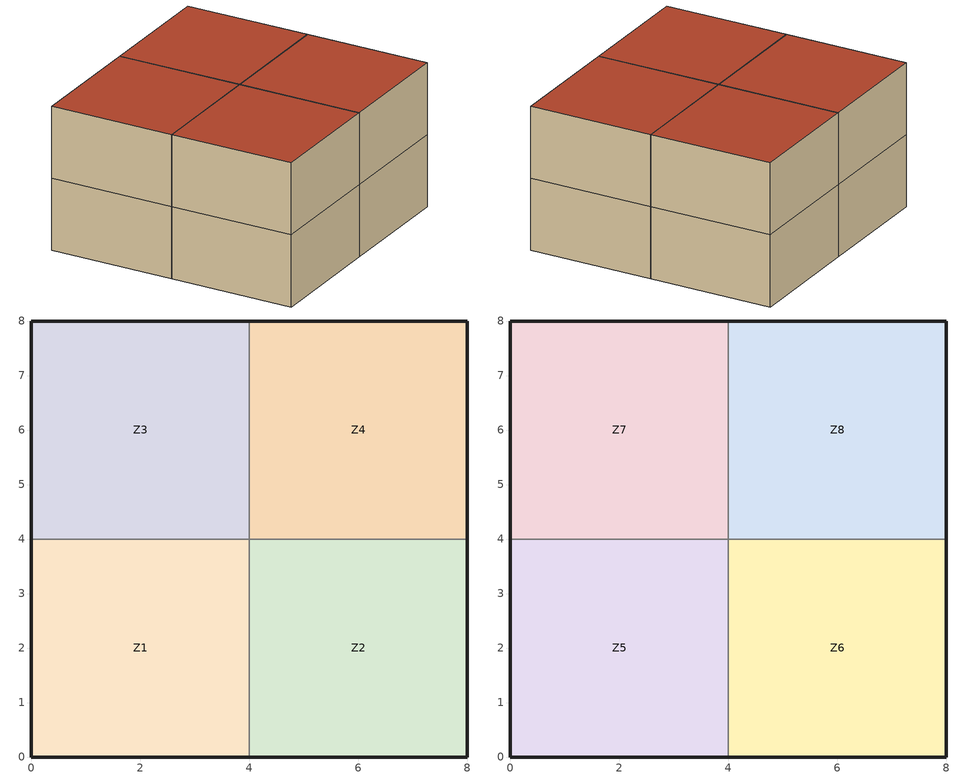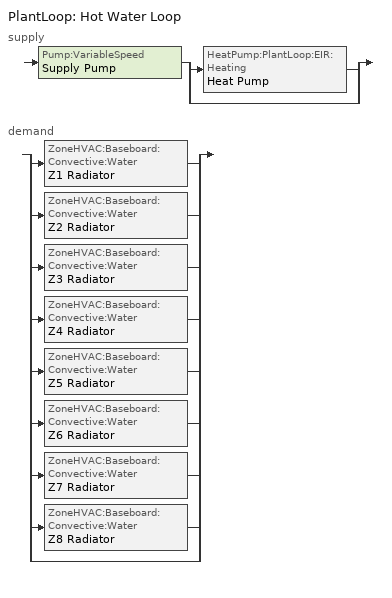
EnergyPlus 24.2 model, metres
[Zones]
Z4
 floor ground (LTFLOOR): 8,8 8,4 4,4 4,8 z0
 wall outside (STDEWR): 8,4 8,8 4,8 z0:2.3
 wall to Z2 (PARTITION): 4,4 8,4 z0:2.3
 wall to Z3 (PARTITION): 4,8 4,4 z0:2.3
Z3
 floor ground (LTFLOOR): 4,8 4,4 0,4 0,8 z0
 wall outside (STDEWR): 4,8 0,8 0,4 z0:2.3
 wall to Z1 (PARTITION): 0,4 4,4 z0:2.3
Z1
 floor ground (LTFLOOR): 4,4 4,0 0,0 0,4 z0
 wall outside (STDEWR): 0,4 0,0 4,0 z0:2.3
 wall to Z2 (PARTITION): 4,0 4,4 z0:2.3
Z2
 floor ground (LTFLOOR): 8,4 8,0 4,0 4,4 z0
 wall outside (STDEWR): 4,0 8,0 8,4 z0:2.3
Z8
 floor to Z4 (INTFLOOR): 8,8 8,4 4,4 4,8 z2.3
 wall outside (STDEWR): 8,4 8,8 4,8 z2.3:4.6
 wall to Z6 (PARTITION): 4,4 8,4 z2.3:4.6
 wall to Z7 (PARTITION): 4,8 4,4 z2.3:4.6
 roof outside (Lossy flat roof): 4,8 4,4 8,4 8,8 z4.6
Z7
 floor to Z3 (INTFLOOR): 4,8 4,4 0,4 0,8 z2.3
 wall outside (STDEWR): 4,8 0,8 0,4 z2.3:4.6
 wall to Z5 (PARTITION): 0,4 4,4 z2.3:4.6
 roof outside (Lossy flat roof): 0,8 0,4 4,4 4,8 z4.6
Z5
 floor to Z1 (INTFLOOR): 4,4 4,0 0,0 0,4 z2.3
 wall outside (STDEWR): 0,4 0,0 4,0 z2.3:4.6
 wall to Z6 (PARTITION): 4,0 4,4 z2.3:4.6
 roof outside (Lossy flat roof): 0,4 0,0 4,0 4,4 z4.6
Z6
 floor to Z2 (INTFLOOR): 8,4 8,0 4,0 4,4 z2.3
 wall outside (STDEWR): 4,0 8,0 8,4 z2.3:4.6
 roof outside (Lossy flat roof): 4,4 4,0 8,0 8,4 z4.6
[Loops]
PlantLoop 'Hot Water Loop'
 supply: Pump:VariableSpeed 'Supply Pump' > split
  | HeatPump:PlantLoop:EIR:Heating 'Heat Pump'
  | bypass
 demand: split
  | ZoneHVAC:Baseboard:Convective:Water 'Z1 Radiator'
  | ZoneHVAC:Baseboard:Convective:Water 'Z2 Radiator'
  | ZoneHVAC:Baseboard:Convective:Water 'Z3 Radiator'
  | ZoneHVAC:Baseboard:Convective:Water 'Z4 Radiator'
  | ZoneHVAC:Baseboard:Convective:Water 'Z5 Radiator'
  | ZoneHVAC:Baseboard:Convective:Water 'Z6 Radiator'
  | ZoneHVAC:Baseboard:Convective:Water 'Z7 Radiator'
  | ZoneHVAC:Baseboard:Convective:Water 'Z8 Radiator'
  | bypass
[Building]
bungalow-2: North Axis {deg}=0; Terrain=Suburbs; Loads Convergence Tolerance Value {W}=0.04; Temperature Convergence Tolerance Value {deltaC}=0.4; Solar Distribution=FullInteriorAndExterior; Maximum Number of Warmup Days=25; Minimum Number of Warmup Days=6
[Site:Location]
Salford: Latitude=53.35; Longitude=-2.28; Time Zone=0; Elevation {m}=69
[SizingPeriod:DesignDay]
Winter Design Day in (mid) UK: Month=1; Day of Month=15; Day Type -- used for schedules=WinterDesignDay; Max Dry-Bulb {C}=-3; Daily Temp Range {C}=0; Humidity Condition Type=WetBulb; Wet-Bulb at Max {C}=-3; Barometric Pressure {N/M**2}=100498.8; Wind Speed {M/Sec}=0; Wind Direction {Degrees N=0, S=180}=90; Rain Indicator=No; Snow on ground indicator=No; Daylight Savings Time Indicator=No; Clearness {0.0 to 1.2} - gives no sun (but does include long wave radiant heat exchange with sky)=0
[Site:GroundTemperature:BuildingSurface]
18, 18, 18, 18, 18, 18, 18, 18, 18, 18, 18, 18
[Site:GroundTemperature:Shallow]
14, 14, 14, 14, 14, 14, 14, 14, 14, 14, 14, 14
[Site:GroundTemperature:Deep]
14, 14, 14, 14, 14, 14, 14, 14, 14, 14, 14, 14
[Material]
Name | Roughness | Thickness {m} | Conductivity {w/m-K} | Density {kg/m3} | Specific Heat {J/kg-K} | Thermal Emittance | Solar Absorptance | Visible Absorptance | Conductivity {W/m-K} | Thermal Absorptance
Asphalt 1_.01 | Rough | .01 | 0.7 | 2100 | 1000 | 0.9 | 0.85 | 0.9
Wood derivatives - woodwool_r | Rough | .125 | 0.1 | 500 | 1000 | 0.9 | 0.6 | 0.6
Plasterboard_.013 | Rough | .013 | 0.25 | 2800 | 896 | 0.9 | 0.5 | 0.5
STDEWR INSULATION | Rough | 0.0596 |  | 12 | 100 |  | 1e-07 | 1e-07 | 0.04 | 1e-07
ZEROU | MediumRough | 0.1015 |  | 2243 | 100 |  | 1e-07 | 1e-07 | 0.000001 | 1e-07
IW MEAN; IF MEAN | MediumSmooth | 0.012 |  | 950 | 100 |  | 0.6 | 0.6 | 0.19 | 0.9
[Material:NoMass]
3_RVAL_3: Roughness=Rough; Resistance {m2-K/w}=.18; Thermal Emittance=0.9; Solar Absorptance=0.7; Visible Absorptance=0.7
[Construction]
STDEWR: STDEWR INSULATION
LTFLOOR: ZEROU
Lossy flat roof: Asphalt 1_.01, Wood derivatives - woodwool_r, 3_RVAL_3, Plasterboard_.013
PARTITION: IW MEAN
INTFLOOR: IF MEAN
[Zone] Type=1; Multiplier=1; Ceiling Height {m}=2.3; Volume {m3}=36.8; Floor Area {m3}=16
Z1; Z2; Z3; Z4; Z5; Z6; Z7; Z8
[Zone equipment]
Z1: Z1 Radiator
Z2: Z2 Radiator
Z3: Z3 Radiator
Z4: Z4 Radiator
Z5: Z5 Radiator
Z6: Z6 Radiator
Z7: Z7 Radiator
Z8: Z8 Radiator
[PlantLoop]
Hot Water Loop: Fluid Type=Water; Plant Equipment Operation Scheme=Hot Loop Operation; Maximum Loop Temperature {C}=55; Minimum Loop Temperature {C}=10; Maximum Loop Flow Rate {m3/s}=0.0004; Minimum Loop Flow Rate {m3/s}=0; Plant Loop Volume {m3}=0.06; Load Distribution Scheme=Optimal
[Pump:VariableSpeed]
Supply Pump: Design Maximum Flow Rate {m3/s}=0.0004; Design Pump Head {Pa}=14000; Design Power Consumption {W}=6; Motor Efficiency=1; Fraction of Motor Inefficiencies to Fluid Stream=0; Coefficient 1 of the Part Load Performance Curve=0; Coefficient 2 of the Part Load Performance Curve=1; Coefficient 3 of the Part Load Performance Curve=0; Coefficient 4 of the Part Load Performance Curve=0; Design Minimum Flow Rate {m3/s}=0; Pump Control Type=INTERMITTENT
[HeatPump:PlantLoop:EIR:Heating]
Heat Pump: Condenser Type=AirSource; Load Side Reference Flow Rate {m3/s}=0.00013; Source Side Reference Flow Rate {m3/s}=2; Reference Capacity {W}=5000; Reference Coefficient of Performance {W/W}=2.6; Capacity Modifier Function of Temperature Curve=CapCurveFuncTemp; Electric Input to Output Ratio Modifier Function of Temperature Curve=EIRCurveFuncTemp; Electric Input to Output Ratio Modifier Function of Part Load Ratio Curve=EIRCurveFuncPLR
[ZoneHVAC:Baseboard:Convective:Water] Heating Design Capacity Method=HeatingDesignCapacity; Heating Design Capacity {W}=9999; Max Water Flow Rate {m3/s} (from example in reference)=0.03e-3; Field Convergence Tolerance (from example in reference)=0.001
Name | U-Factor Times Area Value
Z1 Radiator; Z2 Radiator; Z3 Radiator; Z4 Radiator | 35
Z5 Radiator; Z6 Radiator; Z7 Radiator; Z8 Radiator | 87
[SetpointManager:Scheduled]
HeatSys1 Loop Setpoint Manager: Control Variable=Temperature; Schedule=HP Flow Temp Setpoint; Setpoint Node or NodeList=Supply Outlet Outlet Node
[PlantEquipmentOperationSchemes]
Hot Loop Operation: Control Scheme 1=Central Boiler Only; Control Scheme 1 Schedule=ALWAYS 1
[PlantEquipmentOperation:HeatingLoad]
Central Boiler Only: Load Range 1 Lower Limit {W}=0; Load Range 1 Upper Limit {W}=1000000; Range 1 Equipment List=heating plant
[PlantEquipmentList]
heating plant: Heat Pump
[ZoneList]
Z1 Rooms: Z1
Z2 Rooms: Z2
Z3 Rooms: Z3
Z4 Rooms: Z4
Z5 Rooms: Z5
Z6 Rooms: Z6
Z7 Rooms: Z7
Z8 Rooms: Z8
[ZoneControl:Thermostat] Control Type Schedule=ALWAYS 1
Name | Zone or ZoneList | Control 1
Z1 Thermostat | Z1 Rooms | Not Setback Setpoint Control
Z2 Thermostat | Z2 Rooms | Setback Setpoint Control
Z3 Thermostat | Z3 Rooms | Setback Setpoint Control
Z4 Thermostat | Z4 Rooms | Not Setback Setpoint Control
Z5 Thermostat | Z5 Rooms | Setback Setpoint Control
Z6 Thermostat | Z6 Rooms | Not Setback Setpoint Control
Z7 Thermostat | Z7 Rooms | Not Setback Setpoint Control
Z8 Thermostat | Z8 Rooms | Setback Setpoint Control
[ThermostatSetpoint:SingleHeating]
Name | Heating Setpoint Temperature Schedule
Not Setback Setpoint Control | ALWAYS 21
Setback Setpoint Control | ALWAYS 18
[PythonPlugin:Instance] Run During Warmup days=Yes; Python Module=detached-2-plugin
Name | Plugin Class
Heat Pump Control Scheme | WeatherCompHeatPumpController
Total Baseboard Heating Transfer Rate | BaseboardTotalHeatDemand
[PythonPlugin:Variables]
MyGlobalVariables: Variable Name 1=TotalBaseboardHeatTransferRate
[PythonPlugin:OutputVariable]
Baseboard Total Heating Rate All Zones: Python Plugin Variable=TotalBaseboardHeatTransferRate; Type of Data in Variable FIXME: dunno what the options are=Averaged; Update Frequency=ZoneTimeStep; Units=W
[Schedule:Compact]
ALWAYS 1: Through: 12/31, For: AllDays, Until: 24:00, 1
ALWAYS 21: Through: 12/31, For: AllDays, Until: 24:00, 21
ALWAYS 18: Through: 12/31, For: AllDays, Until: 24:00, 18
[Schedule:Constant]
HP Flow Temp Setpoint: Temperature, 49.52
[Curve:Biquadratic] Coefficient3 x**2=0; Coefficient4 y=0; Coefficient5 y**2=0; Coefficient6 x*y=0; Minimum Value of y=24; Maximum Value of y=35; Input Unit Type for X=Temperature; Input Unit Type for Y=Temperature; Output Unit Type=Dimensionless
Name | Coefficient1 Constant | Coefficient2 x | Minimum Value of x | Maximum Value of x
CapCurveFuncTemp | 1 | 0 | 5 | 10
EIRCurveFuncTemp | -0.09087 | 0.02371 | 30 | 55
[Curve:Quadratic]
EIRCurveFuncPLR: Coefficient1 Constant=1; Coefficient2 x=0; Coefficient3 x**2=0; Minimum Value of x=0; Maximum Value of x=1
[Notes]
detached-2-heatpump-template.idf
Approximation with heat-pump to detached house from 10.3390/su16114710 paper.
Some features of 10.3390/su16114710 detached house, Salford EH1 weather.
NOTE: Salford location and design day lines copied in from EH1 model with permission.
hart-davis2024zone bungalow parameters:
IWL (Internal Wall Length) = 4m, thus whole external wall length 8m.
IWH (Internal Wall Height) = 2.3m, ie height of each floor
EWRU (Effective Wall and Roof U-value): 0.61 W/m2K
IDU (Internal Door U-value): 8 W/m2K
IWU (Internal Wall U-value): 2 W/m2K
Building: Fictional 4 zone building with resistive walls and flat roof.
The building is oriented due north.
Floor Area:        64 m2
Internal walls / partitions into 4 equal square rooms.
Number of Stories: 1
Computed effective wall and roof U value (EWRU): 0.61 W/m2K
Zone Description Details (GROUND FLOOR):
Z5 to Z8 2.3m directly above Z1 to Z4, ie Z5/Z1, Z6/Z2, Z7/Z3, Z8/Z4.
DERIVED FROM:
See https://energyplus.readthedocs.io/en/latest/acknowledgments/acknowledgments.html
NOTICE: The U.S. Government is granted for itself and others acting on its behalf a paid-up, nonexclusive, irrevocable, worldwide license in this data to reproduce, prepare derivative works, and perform publicly and display publicly. Beginning five (5) years after permission to assert copyright is granted, subject to two possible five year renewals, the U.S. Government is granted for itself and others acting on its behalf a paid-up, non-exclusive, irrevocable worldwide license in this data to reproduce, prepare derivative works, distribute copies to the public, perform publicly and display publicly, and to permit others to do so.
From EH1 model.
DHD change.
DHD20250413: bringing heat flows closer to U-values (TARP or Simple).
DHD20250413: bringing heat flows closer to U-values (TARP or SimpleCombined).
From EH1 model.
Derived from EH1 model.
